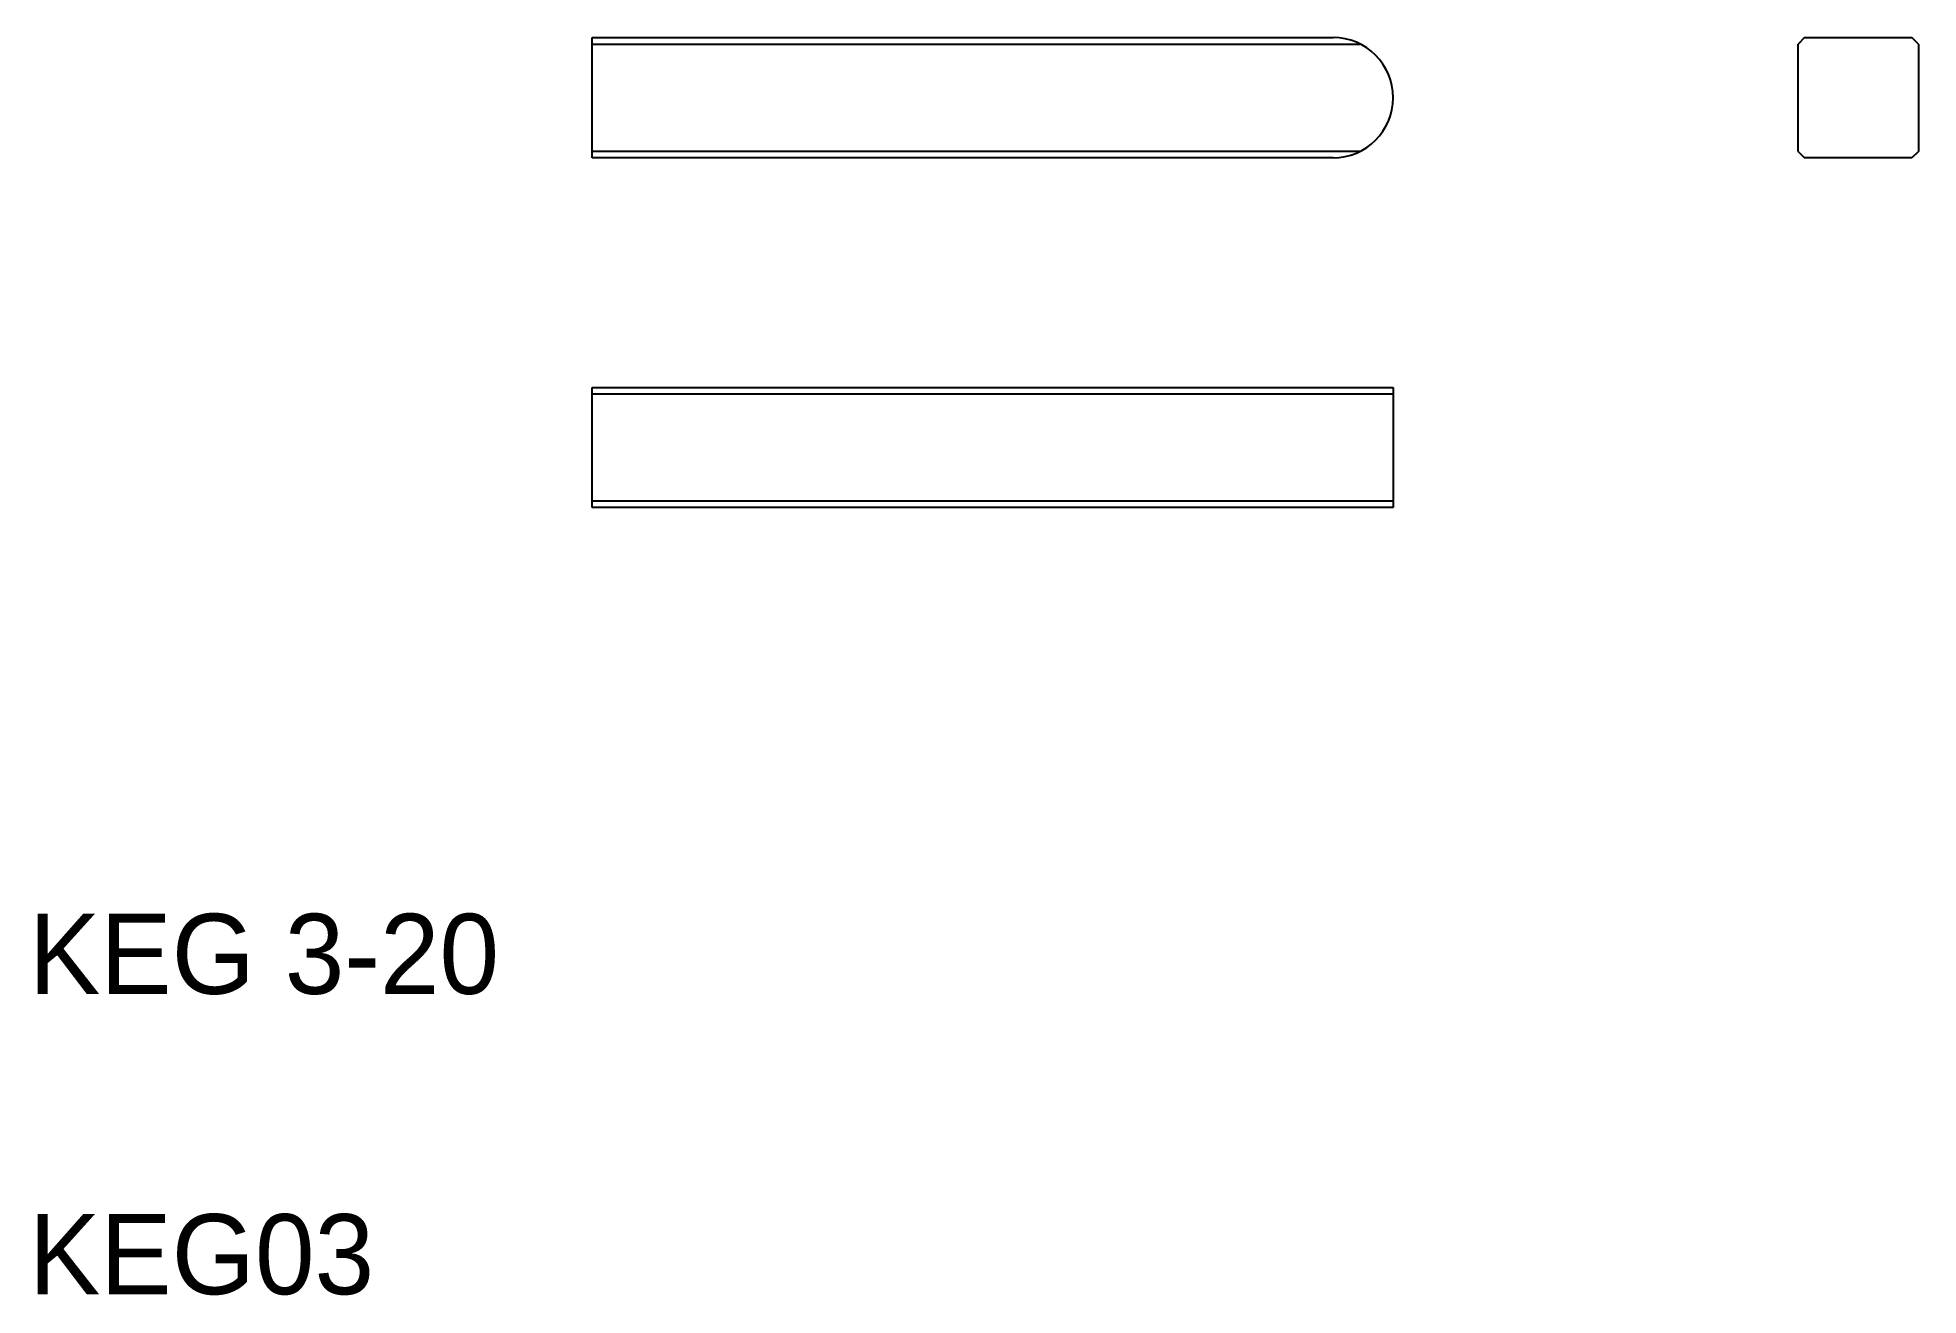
# Model space of a CAD drawing. Extents: x 5.2 to 52.2, y 5 to 36.4.
import ezdxf

# ---------------------------------------------------------------- set-up
doc = ezdxf.new("R2010")
doc.units = 0
doc.layers.get('0').update_dxf_attribs({"linetype": 'CONTINUOUS'})

msp = doc.modelspace()

# ---------------------------------------------------------------- linework, layer by layer
at = {"color": 7, "linetype": 'CONTINUOUS'}
for p, q in [((19.071, 36.379), (37.571, 36.379)), ((19.071, 33.379), (19.071, 36.379)), ((49.347, 36.379), (49.187, 36.219)), ((49.187, 33.539), (49.187, 36.219)), ((49.347, 36.379), (52.027, 36.379)), ((52.187, 36.219), (52.027, 36.379)), ((52.187, 36.219), (52.187, 33.539)), ((37.571, 33.379), (19.071, 33.379)), ((49.187, 33.539), (49.347, 33.379)), ((52.027, 33.379), (49.347, 33.379)), ((52.187, 33.539), (52.027, 33.379)), ((19.071, 27.646), (39.071, 27.646)), ((19.071, 24.646), (19.071, 27.646)), ((39.071, 27.646), (39.071, 24.646)), ((39.071, 24.646), (19.071, 24.646))]:
    msp.add_line(p, q, dxfattribs=at)
at = {"color": 3, "linetype": 'CONTINUOUS'}
for p, q in [((19.071, 36.219), (38.245, 36.219)), ((38.245, 33.539), (19.071, 33.539)), ((19.071, 27.486), (39.071, 27.486)), ((39.071, 24.806), (19.071, 24.806))]:
    msp.add_line(p, q, dxfattribs=at)
at = {"color": 7, "linetype": 'CONTINUOUS'}
for start, end in [(0, 90), (270, 0)]:
    msp.add_arc((37.571, 34.879), 1.5, start, end, dxfattribs=at)

# ---------------------------------------------------------------- texts
for s, p in [('KEG 3-20', (5, 12.5)), ('KEG03', (5, 5))]:
    msp.add_text(s, height=2, dxfattribs=at).set_placement(p)

doc.saveas('drawing.dxf')
